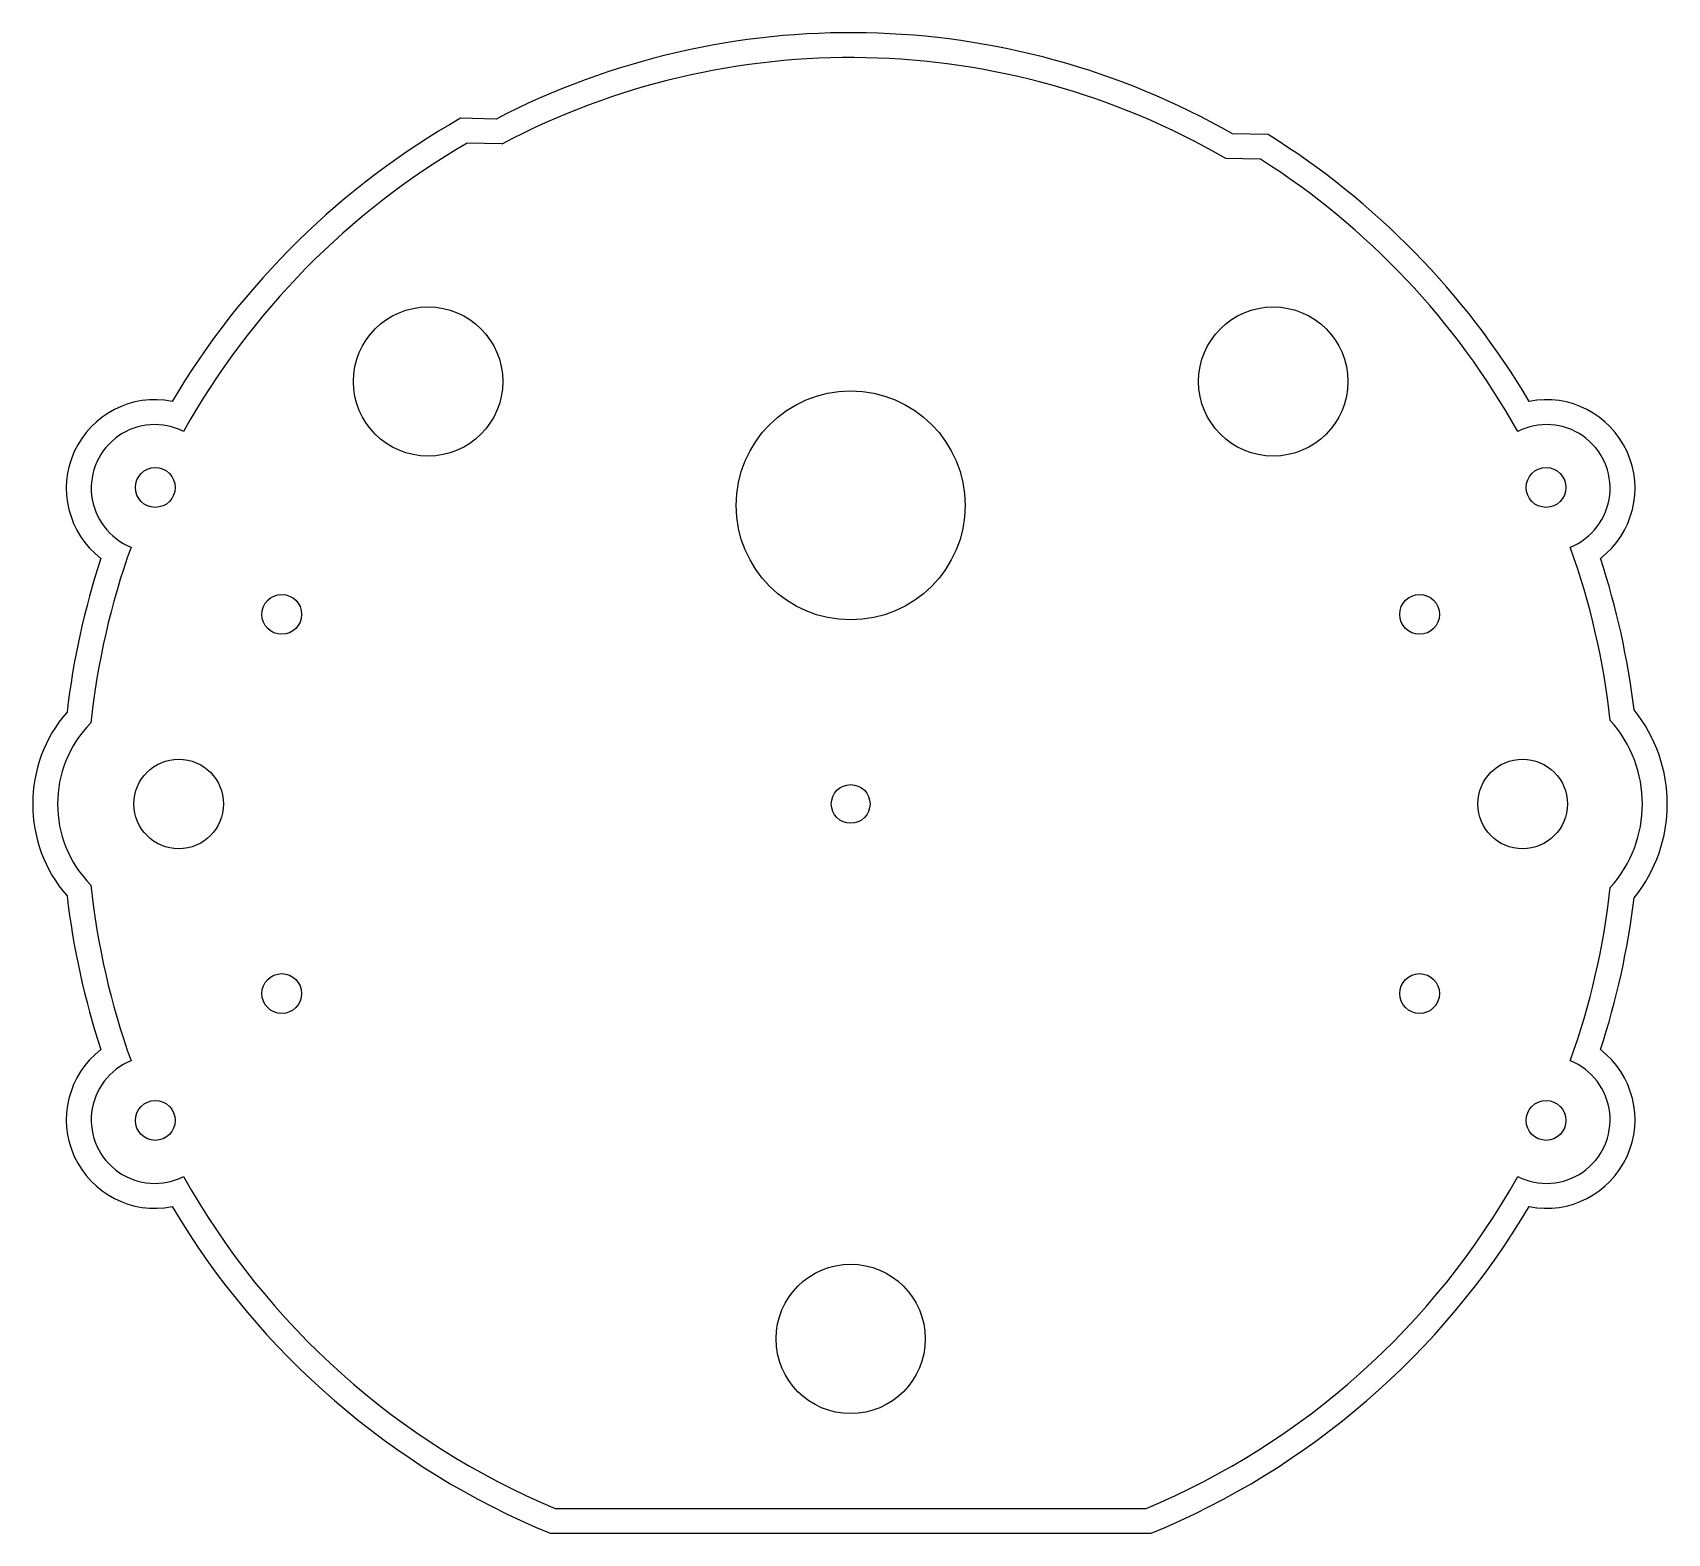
# Model space of a CAD drawing. Header units: millimetres. Extents: x -16.4 to 16.4, y -14.7 to 15.5.
import ezdxf

# ---------------------------------------------------------------- set-up
doc = ezdxf.new("R2010")
doc.units = ezdxf.units.MM

msp = doc.modelspace()

# ---------------------------------------------------------------- linework, layer by layer
at = {"color": 7, "linetype": 'Continuous'}
for p, q in [((-7.125, 13.765), (-7.836, 13.78)), ((8.385, 13.453), (7.674, 13.467)), ((-7.007, 13.263), (-7.707, 13.277)), ((8.236, 12.956), (7.536, 12.97)), ((-5.938, -14.157), (5.938, -14.157)), ((-6.038, -14.657), (6.038, -14.657))]:
    msp.add_line(p, q, dxfattribs=at)
for centre, radius in [((-8.49, 8.49), 1.5), ((8.49, 8.49), 1.5), ((0, 6), 2.3), ((-13.97, 6.36), 0.4), ((13.97, 6.36), 0.4), ((-11.43, 3.81), 0.4), ((11.43, 3.81), 0.4), ((-13.5, 0), 0.9), ((13.5, 0), 0.9), ((0, 0), 0.389), ((-11.43, -3.81), 0.4), ((11.43, -3.81), 0.4), ((-13.97, -6.36), 0.4), ((13.97, -6.36), 0.4), ((0, -10.75), 1.5)]:
    msp.add_circle(centre, radius, dxfattribs=at)
for centre, radius, start, end in [((0, 0), 15.5, 60.3238, 117.3674), ((0, 0), 15, 59.842, 117.8491), ((0, 0), 15.852, 119.6259, 149.3081), ((0, 0), 15.352, 120.1357, 150.807), ((0, 0), 15.852, 30.6919, 58.0653), ((0, 0), 15.352, 29.193, 57.5554), ((-13.979, 6.346), 1.779, 78.744, 232.419), ((13.979, 6.346), 1.779, 307.581, 101.256), ((-13.979, 6.346), 1.279, 63.1942, 247.9687), ((13.979, 6.346), 1.279, 292.0313, 116.8058), ((0, 0), 15.852, 161.8548, 173.3052), ((0, 0), 15.352, 160.3559, 173.9071), ((0, 0), 15.352, 6.2847, 19.6441), ((0, 0), 15.852, 6.8444, 18.1452), ((-13.614, 0), 2.82, 139.0545, 220.9455), ((13.402, 0), 2.505, 317.8664, 42.1336), ((13.402, 0), 3.005, 321.0494, 38.9506), ((-13.614, 0), 2.32, 135.3826, 224.6174), ((0, 0), 15.352, 186.0929, 199.6441), ((0, 0), 15.852, 186.6948, 198.1452), ((0, 0), 15.352, 340.3559, 353.7153), ((0, 0), 15.852, 341.8548, 353.1556), ((-13.979, -6.346), 1.779, 127.581, 281.256), ((-13.979, -6.346), 1.279, 112.0313, 296.8058), ((13.979, -6.346), 1.279, 243.1942, 67.9687), ((13.979, -6.346), 1.779, 258.744, 52.419), ((0, 0), 15.352, 209.193, 247.2454), ((0, 0), 15.352, 292.7546, 330.807), ((0, 0), 15.852, 210.6919, 247.6119), ((0, 0), 15.852, 292.3881, 329.3081)]:
    msp.add_arc(centre, radius, start, end, dxfattribs=at)

doc.saveas('drawing.dxf')
